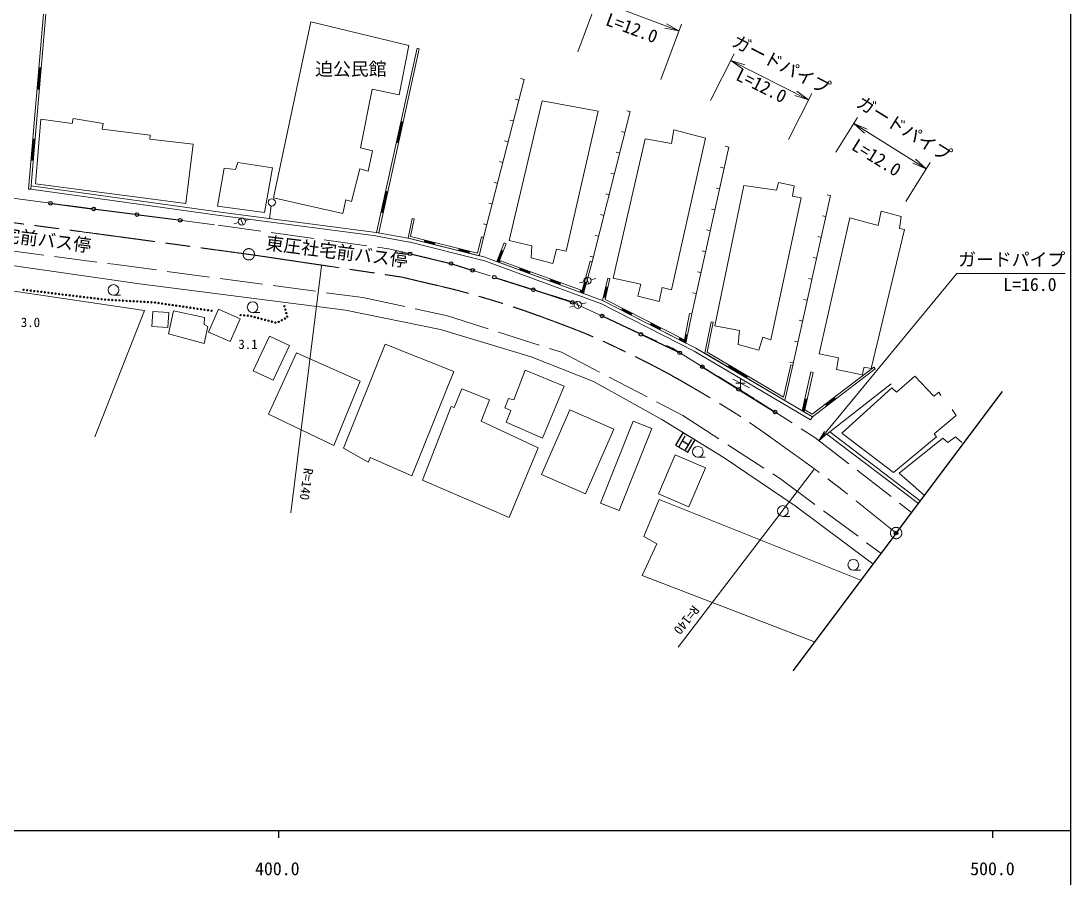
# Model space of a CAD drawing. Units: millimetres, scale not verified. Extents: x 40000 to 680000, y 20000 to 380000.
# Drawn here: x 431949 to 579000, y 198357 to 318352 of the extents above; entities that cross this region are included whole.
import ezdxf
from ezdxf.enums import TextEntityAlignment as Align

# ---------------------------------------------------------------- set-up
doc = ezdxf.new("R2010")
doc.units = ezdxf.units.MM
doc.header["$LTSCALE"] = 1000
doc.header["$PDMODE"] = 32
doc.header["$PDSIZE"] = 500
doc.linetypes.add('CHAIN', pattern=[18.5, 12, -1.5, 3.5, -1.5])
doc.linetypes.add('DASHED', pattern=[7.5, 6, -1.5])
for name, color, linetype, lineweight in [('M-BMK', 2, 'CHAIN', 13), ('M-BMK-OTRS', 5, 'Continuous', 25), ('M-STR-HTXT', 7, 'Continuous', 13), ('M-STR-STRC', 7, 'Continuous', 25), ('M-TTL-BAND', 7, 'Continuous', 25), ('M-WORK', 1, 'Continuous', 13)]:
    doc.layers.add(name, color=color, linetype=linetype, lineweight=lineweight)
doc.layers.add('M-OTRS', color=6, linetype='Continuous')
doc.styles.add('ＭＳ ゴシック', font='')
doc.styles.get('ＭＳ ゴシック').set_extended_font_data('MS Gothic')

# ---------------------------------------------------------------- blocks, each defined once
blk = doc.blocks.new('plus')
at = {"color": 0, "linetype": 'Continuous', "lineweight": -2}
for p, q in [((-1.25, 0), (1.25, 0)), ((0, -1.25), (0, 1.25))]:
    blk.add_line(p, q, dxfattribs=at)
blk = doc.blocks.new('open_arrow')
at = {"color": 0, "linetype": 'Continuous', "lineweight": -2}
blk.add_lwpolyline([(7.5, 1.25), (0, 0), (7.5, -1.25)], dxfattribs=at)

msp = doc.modelspace()

# ---------------------------------------------------------------- linework, layer by layer
at = {"layer": 'M-BMK'}
for centre, radius in [((463851, 285686), 797), ((554508, 246657), 796)]:
    msp.add_circle(centre, radius, dxfattribs=at)
for points, knots in [([(365240, 296965), (380830, 295955), (385029, 295719), (397661, 294370), (408571, 293205), (414644, 292223), (425525, 290808), (440810, 288820), (445611, 288156), (464639, 285571)], [0, 0, 0, 0, 1, 1, 1, 2, 2, 2, 3, 3, 3, 3]), ([(464639, 285571), (474248, 284140), (477243, 283694), (485322, 282490), (485322, 282490), (485322, 282490), (485322, 282490), (489411, 281475), (491743, 281060), (495790, 279890), (500941, 278400), (503773, 277367), (508783, 275457), (512229, 274144), (514101, 273251), (517415, 271634), (522508, 269149), (525245, 267516), (530103, 264598), (534094, 262201), (536161, 260588), (539954, 257890), (545806, 253728), (547647, 252164), (554508, 246657)], [0, 0, 0, 0, 1, 1, 1, 2, 2, 2, 3, 3, 3, 4, 4, 4, 5, 5, 5, 6, 6, 6, 7, 7, 7, 8, 8, 8, 8])]:
    msp.add_open_spline(points, degree=3, knots=knots, dxfattribs=at)
at = {"layer": 'M-BMK-OTRS'}
for q in [(569426, 266468), (540045, 227379)]:
    msp.add_line((554508, 246657), q, dxfattribs=at)
at = {"layer": 'M-OTRS'}
msp.add_point((554508, 246657), dxfattribs=at)
at = {"layer": 'M-STR-HTXT'}
for p, q in [((509922, 314029), (512974, 322191)), ((512624, 321254), (524100, 316962)), ((521559, 310165), (524451, 317899)), ((528527, 307240), (531814, 313734)), ((531363, 312842), (542257, 307326)), ((539451, 301784), (542709, 308218)), ((546057, 299964), (549099, 304851)), ((548571, 304002), (558735, 297675)), ((555874, 293079), (559264, 298524)), ((474025, 284072), (469750, 249480)), ((543069, 255637), (524000, 230693))]:
    msp.add_line(p, q, dxfattribs=at)
msp.add_lwpolyline([(543694, 259577), (563000, 283000), (578200, 283000)], dxfattribs=at)
at = {"layer": 'M-STR-STRC'}
for p, q in [((436322, 292803), (441884, 292075)), ((442380, 292011), (447942, 291283)), ((448438, 291218), (454000, 290491)), ((486695, 285696), (491932, 284455)), ((492414, 284322), (494955, 283518)), ((498468, 282407), (503466, 280798)), ((503942, 280645), (508940, 279036)), ((518541, 274579), (513551, 276946)), ((523983, 271997), (518993, 274364)), ((527583, 269813), (532257, 266903)), ((532682, 266639), (537356, 263729)), ((524619, 260710), (523616, 258980)), ((526350, 259707), (524619, 260710)), ((523616, 258980), (525346, 257976)), ((524126, 258782), (524979, 260252)), ((524585, 259574), (525443, 259076)), ((525842, 259764), (524987, 258290)), ((525346, 257976), (526350, 259707))]:
    msp.add_line(p, q, dxfattribs=at)
for centre in [(436074, 292835), (442132, 292043), (448190, 291251), (454248, 290459), (486452, 285754), (492175, 284397), (495193, 283443), (498230, 282483), (503704, 280721), (509178, 278959), (513325, 277053), (518767, 274471), (524209, 271889), (527371, 269946), (532469, 266771), (537568, 263597)]:
    msp.add_circle(centre, 250, dxfattribs=at)
at = {"layer": 'M-TTL-BAND'}
for p, q in [((579000, 20000), (579000, 370000)), ((40000, 205000), (579000, 205000)), ((468000, 205000), (468000, 204000)), ((568000, 205000), (568000, 204000))]:
    msp.add_line(p, q, dxfattribs=at)
at = {"layer": 'M-WORK'}
for p, q in [((435362, 322268), (433018, 294821)), ((435661, 322243), (433317, 294796)), ((472532, 318247), (467325, 293596)), ((486277, 314940), (472532, 318247)), ((484893, 308021), (486277, 314940)), ((487413, 314533), (481751, 288756)), ((487706, 314468), (482044, 288692)), ((487706, 314468), (487413, 314533)), ((434529, 311801), (434273, 308812)), ((434588, 311796), (434333, 308807)), ((434648, 311791), (434393, 308802)), ((434708, 311786), (434453, 308797)), ((434768, 311781), (434469, 311806)), ((502400, 310169), (501916, 310293)), ((434213, 308817), (434512, 308792)), ((479498, 300586), (481140, 308818)), ((481140, 308818), (484893, 308021)), ((502400, 310169), (496742, 288057)), ((501657, 307263), (501172, 307386)), ((500310, 287608), (504938, 307161)), ((504938, 307161), (512803, 305707)), ((433987, 295557), (434722, 304610)), ((434722, 304610), (439131, 304016)), ((439131, 304016), (439272, 304704)), ((439272, 304704), (443447, 304000)), ((500913, 304356), (500428, 304480)), ((512803, 305707), (508285, 286107)), ((517257, 305662), (511954, 284651)), ((517257, 305662), (516772, 305784)), ((443447, 304000), (443306, 303187)), ((443306, 303187), (450045, 302390)), ((485219, 304264), (484575, 301334)), ((485278, 304251), (484634, 301321)), ((485336, 304238), (484693, 301308)), ((485395, 304226), (484751, 301295)), ((485453, 304213), (485160, 304277)), ((523053, 301219), (523389, 303111)), ((523389, 303111), (527799, 301938)), ((433677, 301837), (433422, 298848)), ((433737, 301832), (433482, 298843)), ((433797, 301827), (433542, 298838)), ((433857, 301822), (433601, 298833)), ((433917, 301817), (433618, 301843)), ((450045, 302390), (449999, 301811)), ((449999, 301811), (456050, 301123)), ((500169, 301450), (499685, 301574)), ((514875, 282330), (519363, 301844)), ((516522, 302753), (516038, 302875)), ((519363, 301844), (523053, 301219)), ((527799, 301938), (523037, 280720)), ((456050, 301123), (455049, 292820)), ((481187, 300163), (479498, 300586)), ((480577, 297326), (481187, 300163)), ((484517, 301347), (484810, 301283)), ((531075, 300697), (525888, 277354)), ((531075, 300697), (530587, 300806)), ((433362, 298853), (433661, 298828)), ((461978, 297537), (462330, 298522)), ((462330, 298522), (467161, 297771)), ((499426, 298543), (498941, 298667)), ((515788, 299844), (515304, 299966)), ((459468, 292447), (460406, 297724)), ((460406, 297724), (461978, 297537)), ((467161, 297771), (466059, 291556)), ((478255, 293080), (479381, 297654)), ((479381, 297654), (480577, 297326)), ((515054, 296935), (514569, 297058)), ((530424, 297769), (529936, 297877)), ((498682, 295637), (498198, 295761)), ((538013, 295746), (537767, 294656)), ((540229, 295254), (538013, 295746)), ((433317, 294796), (433018, 294821)), ((433317, 294796), (459816, 291109)), ((433386, 295291), (459885, 291605)), ((455049, 292820), (433987, 295557)), ((483074, 294497), (482430, 291567)), ((483132, 294484), (482489, 291554)), ((483191, 294471), (482547, 291541)), ((483250, 294458), (482606, 291528)), ((483308, 294445), (483015, 294510)), ((514320, 294027), (513835, 294149)), ((533158, 295324), (529112, 275693)), ((529773, 294840), (529285, 294949)), ((537767, 294656), (533158, 295324)), ((539983, 293846), (540229, 295254)), ((467325, 293596), (477036, 291415)), ((477036, 291415), (477434, 293291)), ((477434, 293291), (478255, 293080)), ((497938, 292731), (497454, 292855)), ((536958, 273723), (541214, 293600)), ((541214, 293600), (539983, 293846)), ((545324, 293907), (540046, 270160)), ((545324, 293907), (544835, 294016)), ((466059, 291556), (459468, 292447)), ((459885, 291605), (481698, 288755)), ((466750, 290708), (466978, 292478)), ((482372, 291580), (482665, 291515)), ((513586, 291118), (513101, 291240)), ((529123, 291912), (528635, 292020)), ((552002, 289724), (552402, 291736)), ((552402, 291736), (555217, 290962)), ((459820, 291109), (481633, 288259)), ((462402, 290134), (461752, 289968)), ((463046, 289802), (462706, 290743)), ((463364, 290407), (464043, 290583)), ((486149, 287944), (486735, 290694)), ((486503, 288166), (487029, 290631)), ((486735, 290694), (487029, 290631)), ((497195, 289824), (496710, 289948)), ((543748, 271752), (548041, 290797)), ((544673, 290979), (544185, 291087)), ((548041, 290797), (552002, 289724)), ((555217, 290962), (554970, 289308)), ((481608, 288263), (486311, 287407)), ((481698, 288755), (486400, 287899)), ((482044, 288692), (481751, 288756)), ((512852, 288209), (512367, 288331)), ((528472, 288983), (527984, 289091)), ((555674, 289167), (550995, 269712)), ((554970, 289308), (555674, 289167)), ((496120, 285485), (486149, 287944)), ((486280, 287413), (496670, 284833)), ((486400, 287899), (496791, 285319)), ((495900, 285849), (486503, 288166)), ((488467, 287682), (488395, 287391)), ((489866, 287090), (488409, 287449)), ((489880, 287148), (488424, 287507)), ((489894, 287206), (488438, 287565)), ((489909, 287264), (488452, 287624)), ((489851, 287031), (489923, 287323)), ((496451, 288127), (495900, 285849)), ((496742, 288057), (496120, 285485)), ((496742, 288057), (496451, 288127)), ((498570, 284665), (499633, 287277)), ((498965, 284840), (499910, 287164)), ((499633, 287277), (499910, 287164)), ((503500, 286857), (500310, 287608)), ((503406, 285192), (503500, 286857)), ((544022, 288050), (543534, 288159)), ((419300, 285728), (448568, 281541)), ((493321, 286485), (493249, 286193)), ((494720, 285892), (493264, 286252)), ((494734, 285951), (493278, 286310)), ((494749, 286009), (493293, 286368)), ((494763, 286067), (493307, 286426)), ((494706, 285834), (494778, 286125)), ((496791, 285319), (513396, 279221)), ((499272, 286231), (498649, 284700)), ((498728, 284735), (499327, 286208)), ((499383, 286186), (498807, 284770)), ((498886, 284805), (499438, 286163)), ((499216, 286253), (499494, 286140)), ((506948, 286388), (506432, 284394)), ((508285, 286107), (506948, 286388)), ((512118, 285300), (511633, 285423)), ((527821, 286054), (527333, 286163)), ((496618, 284849), (513224, 278751)), ((510719, 280204), (498570, 284665)), ((498972, 284581), (498649, 284700)), ((498728, 284735), (498993, 284638)), ((499014, 284694), (498807, 284770)), ((498886, 284805), (499034, 284750)), ((498952, 284525), (499055, 284807)), ((510517, 280598), (498965, 284840)), ((506432, 284394), (503406, 285192)), ((511665, 284731), (510517, 280598)), ((511954, 284651), (510719, 280204)), ((511954, 284651), (511665, 284731)), ((543371, 285122), (542883, 285230)), ((418848, 282342), (449245, 277803)), ((501871, 283773), (501768, 283491)), ((503196, 283030), (501788, 283547)), ((503217, 283087), (501809, 283604)), ((503238, 283143), (501830, 283660)), ((503259, 283199), (501850, 283716)), ((503176, 282974), (503279, 283256)), ((511458, 281522), (511118, 282463)), ((513396, 279221), (514129, 282358)), ((514129, 282358), (514421, 282290)), ((527170, 283126), (526682, 283234)), ((448568, 281541), (477381, 277882)), ((506095, 282221), (505992, 281940)), ((507421, 281479), (506013, 281996)), ((507441, 281535), (506033, 282052)), ((507462, 281592), (506054, 282109)), ((507483, 281648), (506075, 282165)), ((507400, 281423), (507503, 281704)), ((510814, 281854), (510164, 281688)), ((510557, 280519), (510920, 281824)), ((510978, 281808), (510598, 280440)), ((510638, 280361), (511036, 281792)), ((511093, 281776), (510679, 280283)), ((511151, 281760), (510862, 281840)), ((511776, 282127), (512455, 282303)), ((513564, 279676), (513906, 281137)), ((513623, 279663), (513964, 281123)), ((513681, 279649), (514022, 281110)), ((513740, 279635), (514081, 281096)), ((513742, 279381), (514421, 282290)), ((514139, 281082), (513847, 281151)), ((518737, 281486), (514875, 282330)), ((518331, 279813), (518737, 281486)), ((521755, 281033), (521333, 279078)), ((523037, 280720), (521755, 281033)), ((542720, 282193), (542232, 282301)), ((444905, 279942), (445905, 279942)), ((510216, 280389), (510320, 280670)), ((510237, 280445), (510679, 280283)), ((510638, 280361), (510257, 280501)), ((510278, 280557), (510598, 280440)), ((510557, 280519), (510299, 280614)), ((513506, 279690), (513798, 279622)), ((521333, 279078), (518331, 279813)), ((526520, 280197), (526031, 280306)), ((509455, 278464), (508805, 278298)), ((510098, 278133), (509759, 279073)), ((510417, 278737), (511095, 278913)), ((513169, 278775), (526233, 272114)), ((513396, 279221), (526460, 272560)), ((525078, 273264), (513396, 279221)), ((524861, 273712), (513742, 279381)), ((516195, 278131), (516058, 277863)), ((517449, 277289), (516113, 277970)), ((517476, 277342), (516140, 278024)), ((517504, 277396), (516167, 278077)), ((542070, 279264), (541582, 279373)), ((449245, 277803), (442279, 260125)), ((452628, 274539), (453327, 277771)), ((453327, 277771), (457642, 276853)), ((457642, 276853), (457601, 275863)), ((464388, 277534), (465388, 277534)), ((477381, 277882), (490680, 275173)), ((517422, 277235), (516086, 277917)), ((517395, 277182), (517531, 277449)), ((525593, 277413), (524861, 273712)), ((525888, 277354), (525078, 273264)), ((525888, 277354), (525593, 277413)), ((457601, 275863), (458132, 275592)), ((458132, 275592), (457601, 273195)), ((490680, 275173), (503416, 271338)), ((520204, 276087), (520067, 275819)), ((521431, 275191), (520094, 275873)), ((521458, 275245), (520122, 275926)), ((521485, 275298), (520149, 275980)), ((521513, 275352), (520176, 276033)), ((521404, 275138), (521540, 275405)), ((527701, 271829), (528612, 276246)), ((528038, 271979), (528906, 276185)), ((528612, 276246), (528906, 276185)), ((529112, 275693), (532560, 275024)), ((532560, 275024), (532384, 273054)), ((541419, 276336), (540931, 276444)), ((457601, 273195), (452628, 274539)), ((524076, 273775), (524212, 274042)), ((524103, 273829), (525034, 273354)), ((524991, 273443), (524131, 273882)), ((524158, 273936), (524948, 273533)), ((524904, 273622), (524185, 273989)), ((524904, 273622), (525070, 274458)), ((525128, 274446), (524948, 273533)), ((524991, 273443), (525187, 274435)), ((525305, 274411), (525011, 274470)), ((525246, 274423), (525034, 273354)), ((535304, 272280), (535832, 274074)), ((535832, 274074), (536958, 273723)), ((540768, 273407), (540280, 273516)), ((477138, 258526), (482955, 273115)), ((482955, 273115), (492548, 269269)), ((526207, 272129), (542531, 262512)), ((526460, 272560), (542785, 262943)), ((532384, 273054), (535304, 272280)), ((466607, 263311), (470547, 271895)), ((470547, 271895), (479437, 267932)), ((503416, 271338), (512141, 267891)), ((538946, 265204), (527701, 271829)), ((538743, 265672), (528038, 271979)), ((540117, 270479), (539629, 270587)), ((546421, 271190), (543748, 271752)), ((546140, 269536), (546421, 271190)), ((492548, 269269), (486708, 254680)), ((500991, 265305), (502539, 269456)), ((502539, 269456), (508028, 267228)), ((531129, 270158), (530977, 269899)), ((533592, 268428), (531007, 269951)), ((533622, 268480), (531038, 270003)), ((533653, 268532), (531068, 270054)), ((533683, 268583), (531098, 270106)), ((539753, 270225), (538743, 265672)), ((540046, 270160), (538946, 265204)), ((540046, 270160), (539753, 270225)), ((541367, 263778), (542579, 269210)), ((541707, 263926), (542872, 269144)), ((542579, 269210), (542872, 269144)), ((551404, 269871), (542763, 263304)), ((551586, 269632), (542785, 262943)), ((549764, 268797), (546140, 269536)), ((550045, 269888), (549764, 268797)), ((550995, 269712), (550045, 269888)), ((551586, 269632), (551404, 269871)), ((479437, 267932), (475754, 258925)), ((512141, 267891), (521675, 262578)), ((531621, 268186), (533957, 266999)), ((533561, 268376), (533714, 268635)), ((554564, 266402), (557132, 268618)), ((557132, 268618), (559771, 265803)), ((492595, 264249), (493697, 266853)), ((493697, 266853), (497567, 265328)), ((508028, 267228), (505002, 259957)), ((553809, 267567), (544802, 260484)), ((546894, 260632), (553931, 267000)), ((553931, 267000), (554564, 266402)), ((559771, 265803), (560474, 266366)), ((560474, 266366), (560791, 265909)), ((497567, 265328), (496394, 262326)), ((499701, 264179), (500241, 265492)), ((500241, 265492), (500991, 265305)), ((541800, 265444), (541435, 263808)), ((541503, 263837), (541859, 265431)), ((541917, 265417), (541571, 263867)), ((541639, 263896), (541976, 265404)), ((541742, 265457), (542035, 265391)), ((544605, 264704), (544787, 264465)), ((545867, 265588), (544641, 264656)), ((545904, 265540), (544678, 264608)), ((545940, 265492), (544714, 264560)), ((545976, 265444), (544750, 264512)), ((546013, 265396), (545831, 265635)), ((475754, 258925), (466607, 263311)), ((488162, 254047), (492196, 264390)), ((492196, 264390), (492595, 264249)), ((500546, 263827), (499701, 264179)), ((499889, 262162), (500546, 263827)), ((542785, 262943), (541367, 263778)), ((541619, 263700), (541435, 263808)), ((541503, 263837), (541649, 263751)), ((541680, 263803), (541571, 263867)), ((541588, 263648), (541741, 263906)), ((541639, 263896), (541710, 263855)), ((542763, 263304), (541707, 263926)), ((562374, 263939), (562902, 263130)), ((496394, 262326), (504369, 258597)), ((505002, 259957), (499889, 262162)), ((521675, 262578), (530294, 257266)), ((542531, 262512), (542785, 262943)), ((562902, 263130), (559841, 260526)), ((544802, 260484), (557629, 250803)), ((557888, 251146), (545237, 260826)), ((554142, 255143), (546894, 260632)), ((559841, 260526), (560158, 260139)), ((560158, 260139), (554142, 255143)), ((561054, 259928), (554951, 255052)), ((561742, 259334), (561054, 259928)), ((562847, 260126), (561742, 259334)), ((563712, 259313), (562847, 260126)), ((480586, 256580), (477138, 258526)), ((504369, 258597), (500335, 248816)), ((480844, 257236), (480586, 256580)), ((486708, 254680), (480844, 257236)), ((526747, 257288), (527747, 257288)), ((530294, 257266), (540356, 250476)), ((554951, 255052), (558482, 251935)), ((500335, 248816), (488162, 254047)), ((519183, 246169), (521338, 251332)), ((521338, 251332), (549560, 240062)), ((540356, 250476), (551267, 242337)), ((538644, 248994), (539644, 248994)), ((521004, 245140), (519183, 246169)), ((518946, 240707), (521004, 245140)), ((548519, 241465), (549519, 241465)), ((543086, 231433), (518946, 240707))]:
    msp.add_line(p, q, dxfattribs=at)
at = {"layer": 'M-WORK', "linetype": 'DASHED'}
for points in [[(227144, 297035), (228323, 295691), (253466, 298083), (294165, 301660), (306760, 302129), (328198, 302317), (370808, 300212), (401047, 297415), (459571, 289763), (483477, 286450), (491950, 284468), (508732, 279164), (523168, 272530), (534883, 265326), (543116, 260023), (556685, 249548)], [(132834, 266480), (134427, 268029), (138743, 269655), (146905, 271438), (161376, 274416), (196816, 281500), (233264, 288489), (265701, 292007), (295324, 293485), (325745, 294212), (368314, 292922), (388251, 291515), (406873, 289286), (444963, 284291), (479816, 279623), (491673, 277084), (507663, 271965), (524655, 263100), (538323, 254234), (552381, 243823)]]:
    msp.add_lwpolyline(points, dxfattribs=at)
at = {"layer": 'M-WORK'}
for points in [[(458215, 274780), (459607, 277986), (462627, 276674), (461235, 273469)], [(450397, 277673), (452633, 277532), (452502, 275452), (450266, 275592)], [(469536, 272935), (467253, 268057), (464473, 269357), (466756, 274236)], [(508834, 263901), (514991, 261192), (511003, 252128), (504846, 254837)], [(513127, 250849), (517700, 262318), (520279, 261290), (515706, 249820)], [(523567, 257601), (527812, 255795), (525493, 250345), (521248, 252151)]]:
    msp.add_lwpolyline(points, close=True, dxfattribs=at)
for centre, radius in [((467068, 292954), 509), ((462882, 290275), 500), ((511294, 281995), 500), ((444905, 280692), 750), ((432316, 280720), 100), ((432812, 280660), 100), ((433308, 280600), 100), ((433805, 280539), 100), ((434301, 280479), 100), ((434797, 280419), 100), ((435294, 280358), 100), ((435790, 280298), 100), ((436286, 280238), 100), ((436783, 280178), 100), ((437279, 280117), 100), ((437775, 280057), 100), ((438272, 279997), 100), ((438768, 279937), 100), ((439265, 279876), 100), ((439761, 279816), 100), ((440257, 279756), 100), ((440754, 279696), 100), ((441250, 279635), 100), ((441746, 279575), 100), ((442243, 279515), 100), ((442739, 279455), 100), ((443235, 279394), 100), ((443733, 279346), 100), ((444232, 279317), 100), ((444731, 279287), 100), ((445230, 279258), 100), ((445729, 279229), 100), ((446228, 279199), 100), ((446728, 279170), 100), ((447227, 279141), 100), ((447726, 279111), 100), ((448225, 279082), 100), ((448724, 279053), 100), ((449223, 279023), 100), ((449722, 278994), 100), ((450222, 278964), 100), ((450721, 278935), 100), ((451215, 278862), 100), ((451710, 278790), 100), ((452205, 278718), 100), ((452700, 278646), 100), ((453194, 278573), 100), ((453689, 278501), 100), ((454184, 278429), 100), ((454679, 278356), 100), ((455173, 278284), 100), ((455668, 278212), 100), ((456163, 278140), 100), ((456658, 278067), 100), ((457152, 277995), 100), ((457647, 277923), 100), ((458142, 277851), 100), ((464388, 278284), 750), ((468846, 278421), 100), ((468983, 277941), 100), ((509935, 278605), 500), ((458637, 277778), 100), ((462705, 277169), 100), ((463204, 277134), 100), ((463703, 277099), 100), ((464194, 277016), 100), ((464677, 276889), 100), ((465161, 276761), 100), ((465644, 276634), 100), ((466128, 276506), 100), ((466611, 276379), 100), ((468477, 276452), 100), ((468919, 276687), 100), ((469111, 277457), 100), ((469240, 276974), 100), ((467095, 276251), 100), ((467578, 276124), 100), ((468036, 276218), 100), ((526747, 258038), 750), ((538644, 249744), 750), ((548519, 242215), 750)]:
    msp.add_circle(centre, radius, dxfattribs=at)

# ---------------------------------------------------------------- block references
at = {"layer": 'M-STR-HTXT'}
for p, xscale, yscale, rotation in [((524100, 316962), 267, 267, 159.5), ((531363, 312842), 267, 267, 333.1), ((542257, 307326), 267, 267, 153.1), ((548571, 304002), 267, 267, 328.1), ((558735, 297675), 267, 267, 148.1), ((543694, 259577), 200, 200, 50.5)]:
    msp.add_blockref('open_arrow', p, dxfattribs=dict(at, xscale=xscale, yscale=yscale, rotation=rotation))
at = {"layer": 'M-WORK', "xscale": 520, "yscale": 520}
msp.add_blockref('plus', (532710, 267633), dxfattribs=at)

# ---------------------------------------------------------------- texts
at = {"layer": 'M-STR-HTXT', "style": 'ＭＳ ゴシック'}
for rotation, p in [(339.498, (517000, 316000)), (333.147, (535000, 308000)), (328.097, (551000, 298000))]:
    msp.add_text('L=12.0', height=1833, rotation=rotation, dxfattribs=at).set_placement(p, align=Align.BOTTOM_CENTER)
for s, height, rotation, p in [('ガードパイプ', 1833, 332.411, (531112, 314450)), ('ガードパイプ', 1833, 328.173, (548500, 306000)), ('R=140', 1320, 262.2, (471187, 255871)), ('R=140', 1320, 231.605, (525730, 236880))]:
    msp.add_text(s, height=height, rotation=rotation, dxfattribs=at).set_placement(p, align=Align.BOTTOM_LEFT)
for s, p in [('ガードパイプ', (563200, 283500)), ('L=16.0', (569500, 280000))]:
    msp.add_text(s, height=1833, dxfattribs=at).set_placement(p, align=Align.BOTTOM_LEFT)
at = {"layer": 'M-TTL-BAND', "style": 'ＭＳ ゴシック'}
for s, p in [('400.0', (467844, 198195)), ('500.0', (568000, 198195))]:
    msp.add_text(s, height=1833, dxfattribs=at).set_placement(p, align=Align.BOTTOM_CENTER)
at = {"layer": 'M-WORK', "style": 'ＭＳ ゴシック'}
for s, height, p in [('迫公民館', 1833, (473142, 310171)), ('3.0', 1320, (431922, 275104)), ('3.1', 1320, (462392, 272040))]:
    msp.add_text(s, height=height, dxfattribs=at).set_placement(p, align=Align.BOTTOM_LEFT)
for p in [(421736, 287941), (466079, 285860)]:
    msp.add_text('東圧社宅前バス停', height=1833, rotation=352.829, dxfattribs=at).set_placement(p, align=Align.BOTTOM_LEFT)

doc.saveas('drawing.dxf')
